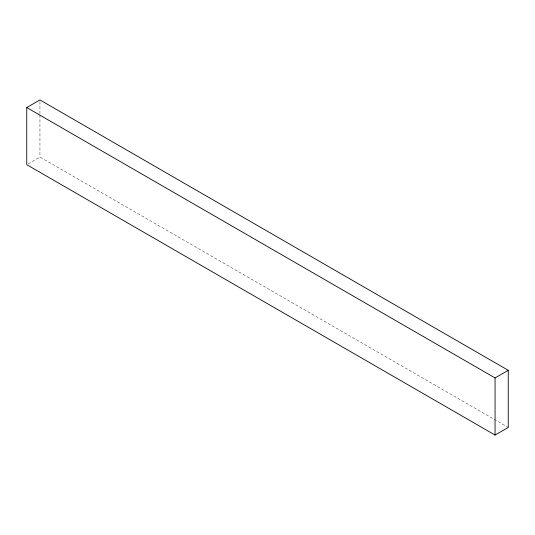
<?xml version="1.0" encoding="UTF-8"?>
<svg xmlns="http://www.w3.org/2000/svg" width="535" height="535" viewBox="0 0 535 535"><rect width="100%" height="100%" fill="white"/><g stroke="black" fill="none" stroke-linecap="round" stroke-linejoin="round"><path stroke-width="0.4" stroke-dasharray="2.67 2.01" d="M28.141 163.877L39.944 157.063L508.25 427.438M39.944 101.596L39.944 114.015M39.944 114.844L39.944 157.063"/><path stroke-width="0.8" d="M26.75 107.562L39.944 99.945L508.25 370.32L508.25 427.438L495.056 435.055L26.75 164.68L26.75 107.562L495.056 377.937L508.25 370.32M495.056 377.937L495.056 435.055"/></g></svg>
